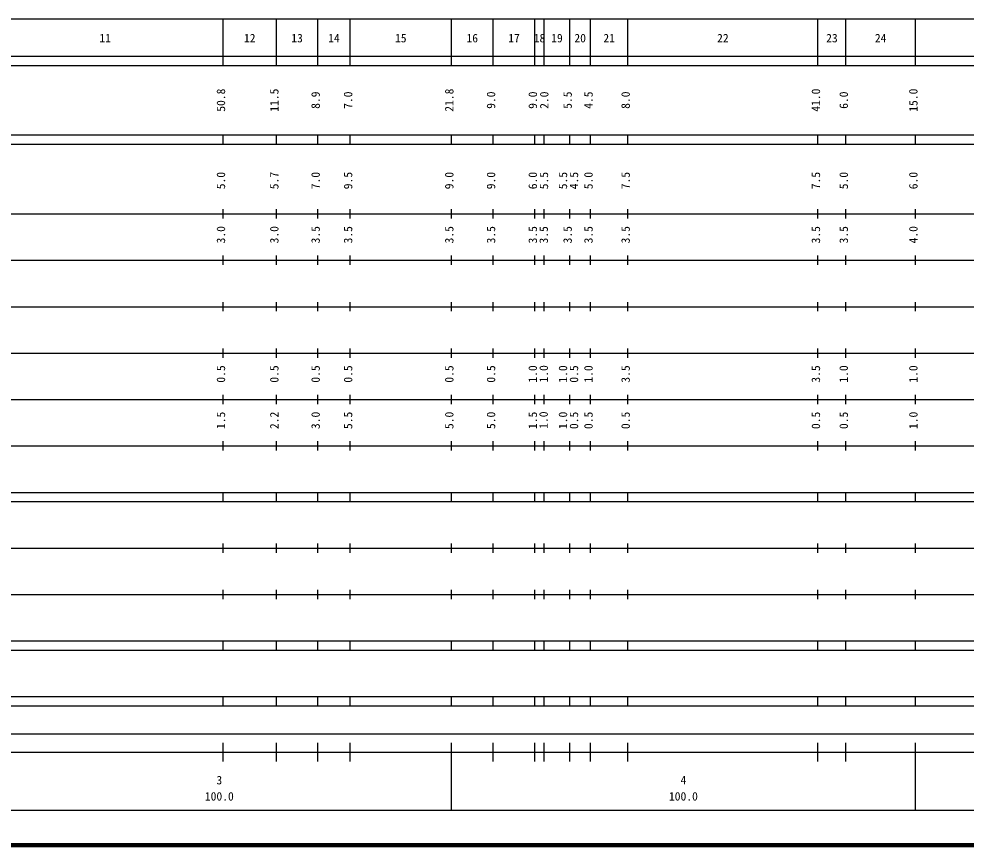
# Model space of a CAD drawing. Units: millimetres, scale not verified. Extents: x 40000 to 680000, y 20000 to 380000.
# Drawn here: x 274820 to 478904, y 20000 to 198000 of the extents above; entities that cross this region are included whole.
import ezdxf
from ezdxf.enums import TextEntityAlignment as Align

# ---------------------------------------------------------------- set-up
doc = ezdxf.new("R2010")
doc.units = ezdxf.units.MM
doc.header["$LTSCALE"] = 1000
doc.layers.add('M-TTL', color=2, linetype='Continuous', lineweight=140)
doc.layers.add('M-TTL-BAND', color=7, linetype='Continuous', lineweight=25)
doc.styles.add('ＭＳ ゴシック', font='')
doc.styles.get('ＭＳ ゴシック').set_extended_font_data('MS Gothic')

msp = doc.modelspace()

# ---------------------------------------------------------------- linework, layer by layer
at = {"layer": 'M-TTL'}
msp.add_line((40000, 20000), (680000, 20000), dxfattribs=at)
at = {"layer": 'M-TTL-BAND'}
for p, q in [((68000, 198000), (579000, 198000)), ((318800, 188000), (318800, 198000)), ((330300, 188000), (330300, 198000)), ((339200, 188000), (339200, 198000)), ((346200, 188000), (346200, 198000)), ((368000, 188000), (368000, 198000)), ((377000, 188000), (377000, 198000)), ((386000, 188000), (386000, 198000)), ((388000, 188000), (388000, 198000)), ((393500, 188000), (393500, 198000)), ((398000, 188000), (398000, 198000)), ((406000, 188000), (406000, 198000)), ((447000, 188000), (447000, 198000)), ((453000, 188000), (453000, 198000)), ((468000, 188000), (468000, 198000)), ((40000, 190000), (579000, 190000)), ((40000, 188000), (579000, 188000)), ((40000, 173000), (579000, 173000)), ((318800, 171000), (318800, 173000)), ((330300, 171000), (330300, 173000)), ((339200, 171000), (339200, 173000)), ((346200, 171000), (346200, 173000)), ((368000, 171000), (368000, 173000)), ((377000, 171000), (377000, 173000)), ((386000, 171000), (386000, 173000)), ((388000, 171000), (388000, 173000)), ((393500, 171000), (393500, 173000)), ((398000, 171000), (398000, 173000)), ((406000, 171000), (406000, 173000)), ((447000, 171000), (447000, 173000)), ((453000, 171000), (453000, 173000)), ((468000, 171000), (468000, 173000)), ((40000, 171000), (579000, 171000)), ((40000, 156000), (579000, 156000)), ((318800, 155000), (318800, 157000)), ((330300, 155000), (330300, 157000)), ((339200, 155000), (339200, 157000)), ((346200, 155000), (346200, 157000)), ((368000, 155000), (368000, 157000)), ((377000, 155000), (377000, 157000)), ((386000, 155000), (386000, 157000)), ((388000, 155000), (388000, 157000)), ((393500, 155000), (393500, 157000)), ((398000, 155000), (398000, 157000)), ((406000, 155000), (406000, 157000)), ((447000, 155000), (447000, 157000)), ((453000, 155000), (453000, 157000)), ((468000, 155000), (468000, 157000)), ((318800, 145000), (318800, 147000)), ((330300, 145000), (330300, 147000)), ((339200, 145000), (339200, 147000)), ((346200, 145000), (346200, 147000)), ((368000, 145000), (368000, 147000)), ((377000, 145000), (377000, 147000)), ((386000, 145000), (386000, 147000)), ((388000, 145000), (388000, 147000)), ((393500, 145000), (393500, 147000)), ((398000, 145000), (398000, 147000)), ((406000, 145000), (406000, 147000)), ((447000, 145000), (447000, 147000)), ((453000, 145000), (453000, 147000)), ((468000, 145000), (468000, 147000)), ((46000, 146000), (579000, 146000)), ((318800, 135000), (318800, 137000)), ((330300, 135000), (330300, 137000)), ((339200, 135000), (339200, 137000)), ((346200, 135000), (346200, 137000)), ((368000, 135000), (368000, 137000)), ((377000, 135000), (377000, 137000)), ((386000, 135000), (386000, 137000)), ((388000, 135000), (388000, 137000)), ((393500, 135000), (393500, 137000)), ((398000, 135000), (398000, 137000)), ((406000, 135000), (406000, 137000)), ((447000, 135000), (447000, 137000)), ((453000, 135000), (453000, 137000)), ((468000, 135000), (468000, 137000)), ((52000, 136000), (579000, 136000)), ((318800, 125000), (318800, 127000)), ((330300, 125000), (330300, 127000)), ((339200, 125000), (339200, 127000)), ((346200, 125000), (346200, 127000)), ((368000, 125000), (368000, 127000)), ((377000, 125000), (377000, 127000)), ((386000, 125000), (386000, 127000)), ((388000, 125000), (388000, 127000)), ((393500, 125000), (393500, 127000)), ((398000, 125000), (398000, 127000)), ((406000, 125000), (406000, 127000)), ((447000, 125000), (447000, 127000)), ((453000, 125000), (453000, 127000)), ((468000, 125000), (468000, 127000)), ((46000, 126000), (579000, 126000)), ((318800, 115000), (318800, 117000)), ((330300, 115000), (330300, 117000)), ((339200, 115000), (339200, 117000)), ((346200, 115000), (346200, 117000)), ((368000, 115000), (368000, 117000)), ((377000, 115000), (377000, 117000)), ((386000, 115000), (386000, 117000)), ((388000, 115000), (388000, 117000)), ((393500, 115000), (393500, 117000)), ((398000, 115000), (398000, 117000)), ((406000, 115000), (406000, 117000)), ((447000, 115000), (447000, 117000)), ((453000, 115000), (453000, 117000)), ((468000, 115000), (468000, 117000)), ((52000, 116000), (579000, 116000)), ((318800, 105000), (318800, 107000)), ((330300, 105000), (330300, 107000)), ((339200, 105000), (339200, 107000)), ((346200, 105000), (346200, 107000)), ((368000, 105000), (368000, 107000)), ((377000, 105000), (377000, 107000)), ((386000, 105000), (386000, 107000)), ((388000, 105000), (388000, 107000)), ((393500, 105000), (393500, 107000)), ((398000, 105000), (398000, 107000)), ((406000, 105000), (406000, 107000)), ((447000, 105000), (447000, 107000)), ((453000, 105000), (453000, 107000)), ((468000, 105000), (468000, 107000)), ((46000, 106000), (579000, 106000)), ((40000, 96000), (579000, 96000)), ((318800, 94000), (318800, 96000)), ((330300, 94000), (330300, 96000)), ((339200, 94000), (339200, 96000)), ((346200, 94000), (346200, 96000)), ((368000, 94000), (368000, 96000)), ((377000, 94000), (377000, 96000)), ((386000, 94000), (386000, 96000)), ((388000, 94000), (388000, 96000)), ((393500, 94000), (393500, 96000)), ((398000, 94000), (398000, 96000)), ((406000, 94000), (406000, 96000)), ((447000, 94000), (447000, 96000)), ((453000, 94000), (453000, 96000)), ((468000, 94000), (468000, 96000)), ((40000, 94000), (579000, 94000)), ((49000, 84000), (579000, 84000)), ((318800, 83000), (318800, 85000)), ((330300, 83000), (330300, 85000)), ((339200, 83000), (339200, 85000)), ((346200, 83000), (346200, 85000)), ((368000, 83000), (368000, 85000)), ((377000, 83000), (377000, 85000)), ((386000, 83000), (386000, 85000)), ((388000, 83000), (388000, 85000)), ((393500, 83000), (393500, 85000)), ((398000, 83000), (398000, 85000)), ((406000, 83000), (406000, 85000)), ((447000, 83000), (447000, 85000)), ((453000, 83000), (453000, 85000)), ((468000, 83000), (468000, 85000)), ((40000, 74000), (579000, 74000)), ((318800, 73000), (318800, 75000)), ((330300, 73000), (330300, 75000)), ((339200, 73000), (339200, 75000)), ((346200, 73000), (346200, 75000)), ((368000, 73000), (368000, 75000)), ((377000, 73000), (377000, 75000)), ((386000, 73000), (386000, 75000)), ((388000, 73000), (388000, 75000)), ((393500, 73000), (393500, 75000)), ((398000, 73000), (398000, 75000)), ((406000, 73000), (406000, 75000)), ((447000, 73000), (447000, 75000)), ((453000, 73000), (453000, 75000)), ((468000, 73000), (468000, 75000)), ((40000, 64000), (579000, 64000)), ((318800, 62000), (318800, 64000)), ((330300, 62000), (330300, 64000)), ((339200, 62000), (339200, 64000)), ((346200, 62000), (346200, 64000)), ((368000, 62000), (368000, 64000)), ((377000, 62000), (377000, 64000)), ((386000, 62000), (386000, 64000)), ((388000, 62000), (388000, 64000)), ((393500, 62000), (393500, 64000)), ((398000, 62000), (398000, 64000)), ((406000, 62000), (406000, 64000)), ((447000, 62000), (447000, 64000)), ((453000, 62000), (453000, 64000)), ((468000, 62000), (468000, 64000)), ((40000, 62000), (579000, 62000)), ((40000, 52000), (579000, 52000)), ((318800, 50000), (318800, 52000)), ((330300, 50000), (330300, 52000)), ((339200, 50000), (339200, 52000)), ((346200, 50000), (346200, 52000)), ((368000, 50000), (368000, 52000)), ((377000, 50000), (377000, 52000)), ((386000, 50000), (386000, 52000)), ((388000, 50000), (388000, 52000)), ((393500, 50000), (393500, 52000)), ((398000, 50000), (398000, 52000)), ((406000, 50000), (406000, 52000)), ((447000, 50000), (447000, 52000)), ((453000, 50000), (453000, 52000)), ((468000, 50000), (468000, 52000)), ((40000, 50000), (579000, 50000)), ((71000, 44000), (565000, 44000)), ((318800, 38000), (318800, 42000)), ((330300, 38000), (330300, 42000)), ((339200, 38000), (339200, 42000)), ((346200, 38000), (346200, 42000)), ((368000, 27500), (368000, 42000)), ((377000, 38000), (377000, 42000)), ((386000, 38000), (386000, 42000)), ((388000, 38000), (388000, 42000)), ((393500, 38000), (393500, 42000)), ((398000, 38000), (398000, 42000)), ((406000, 38000), (406000, 42000)), ((447000, 38000), (447000, 42000)), ((453000, 38000), (453000, 42000)), ((468000, 27500), (468000, 42000)), ((40000, 40000), (579000, 40000)), ((68000, 27500), (579000, 27500))]:
    msp.add_line(p, q, dxfattribs=at)

# ---------------------------------------------------------------- texts
at = {"layer": 'M-TTL-BAND', "style": 'ＭＳ ゴシック'}
for s, p in [('11', (293400, 192405)), ('12', (324550, 192405)), ('13', (334750, 192405)), ('14', (342700, 192405)), ('15', (357100, 192405)), ('16', (372500, 192405)), ('17', (381500, 192405)), ('18', (387000, 192405)), ('19', (390750, 192405)), ('20', (395750, 192405)), ('21', (402000, 192405)), ('22', (426500, 192405)), ('23', (450000, 192405)), ('24', (460500, 192405)), ('3', (318000, 32523)), ('4', (418000, 32523)), ('100.0', (318000, 29033)), ('100.0', (418000, 29033))]:
    msp.add_text(s, height=1833, dxfattribs=at).set_placement(p, align=Align.BOTTOM_CENTER)
for s, p in [('50.8', (319800, 180500)), ('11.5', (331300, 180500)), ('8.9', (340200, 180500)), ('7.0', (347200, 180500)), ('21.8', (369000, 180500)), ('9.0', (378000, 180500)), ('9.0', (387000, 180500)), ('2.0', (389470, 180496)), ('5.5', (394500, 180500)), ('4.5', (399000, 180500)), ('8.0', (407000, 180500)), ('41.0', (448000, 180500)), ('6.0', (454000, 180500)), ('15.0', (469000, 180500)), ('5.0', (319800, 163174)), ('5.7', (331300, 163174)), ('7.0', (340200, 163174)), ('9.5', (347200, 163174)), ('9.0', (369000, 163174)), ('9.0', (378000, 163174)), ('6.0', (387000, 163174)), ('5.5', (389399, 163168)), ('5.5', (393500, 163174)), ('4.5', (395870, 163174)), ('5.0', (399000, 163174)), ('7.5', (407000, 163174)), ('7.5', (448000, 163174)), ('5.0', (454000, 163174)), ('6.0', (469000, 163174)), ('3.0', (319800, 151500)), ('3.0', (331300, 151500)), ('3.5', (340200, 151500)), ('3.5', (347200, 151500)), ('3.5', (369000, 151500)), ('3.5', (378000, 151500)), ('3.5', (387000, 151500)), ('3.5', (389349, 151486)), ('3.5', (394500, 151500)), ('3.5', (399000, 151500)), ('3.5', (407000, 151500)), ('3.5', (448000, 151500)), ('3.5', (454000, 151500)), ('4.0', (469000, 151500)), ('0.5', (319800, 121500)), ('0.5', (331300, 121500)), ('0.5', (340200, 121500)), ('0.5', (347200, 121500)), ('0.5', (369000, 121500)), ('0.5', (378000, 121500)), ('1.0', (387000, 121500)), ('1.0', (389368, 121533)), ('1.0', (393500, 121500)), ('0.5', (395870, 121500)), ('1.0', (399000, 121500)), ('3.5', (407000, 121500)), ('3.5', (448000, 121500)), ('1.0', (454000, 121500)), ('1.0', (469000, 121500)), ('1.5', (319800, 111500)), ('2.2', (331300, 111500)), ('3.0', (340200, 111500)), ('5.5', (347200, 111500)), ('5.0', (369000, 111500)), ('5.0', (378000, 111500)), ('1.5', (387000, 111500)), ('1.0', (389318, 111558)), ('1.0', (393500, 111500)), ('0.5', (395870, 111500)), ('0.5', (399000, 111500)), ('0.5', (407000, 111500)), ('0.5', (448000, 111500)), ('0.5', (454000, 111500)), ('1.0', (469000, 111500))]:
    msp.add_text(s, height=1833, rotation=90, dxfattribs=at).set_placement(p, align=Align.BOTTOM_CENTER)

doc.saveas('drawing.dxf')
